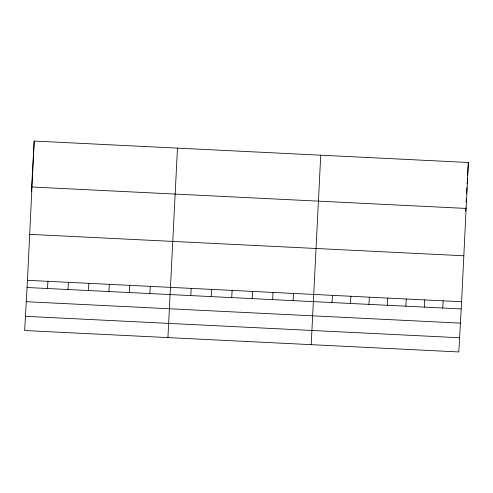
<?xml version="1.0" encoding="UTF-8"?>
<svg xmlns="http://www.w3.org/2000/svg" width="493" height="493" viewBox="0 0 493 493"><rect width="100%" height="100%" fill="white"/><g stroke="black" fill="none" stroke-linecap="round" stroke-linejoin="round"><path stroke-width="0.74" d="M27.46 280.307L34.202 141.053L468.35 162.48L461.608 301.734L458.798 351.947L24.65 330.52L27.46 280.307L461.608 301.734M177.468 148.128L167.922 337.588M320.74 155.196L311.188 344.656M31.392 191.266L34.202 141.053M47.519 288.516L47.926 281.318M67.991 289.52L68.391 282.329M88.457 290.531L88.857 283.339M108.922 291.542L109.323 284.35M129.388 292.552L129.795 285.361M149.86 293.563L150.26 286.371M190.791 295.584L191.192 288.387M211.257 296.595L211.657 289.397M231.722 297.606L232.129 290.408M252.194 298.616L252.595 291.418M272.66 299.627L273.06 292.429M293.125 300.631L293.526 293.44M332.042 302.554L332.448 295.362M350.498 303.466L350.899 296.268M368.949 304.378L369.349 297.18M387.399 305.284L387.8 298.092M405.85 306.196L406.25 299.004M424.3 307.108L424.701 299.91M442.751 308.02L443.152 300.822M465.62 211.275L465.823 207.726M466.138 202.044L466.335 198.494M466.625 193.379L466.951 187.531M467.154 183.871L467.512 177.486M467.629 175.354L468.35 162.48M31.977 187.007L466.125 208.434M29.685 234.354L463.833 255.781M27.053 287.505L461.201 308.926M26.258 301.698L460.407 323.125M25.445 316.321L459.593 337.748"/></g></svg>
